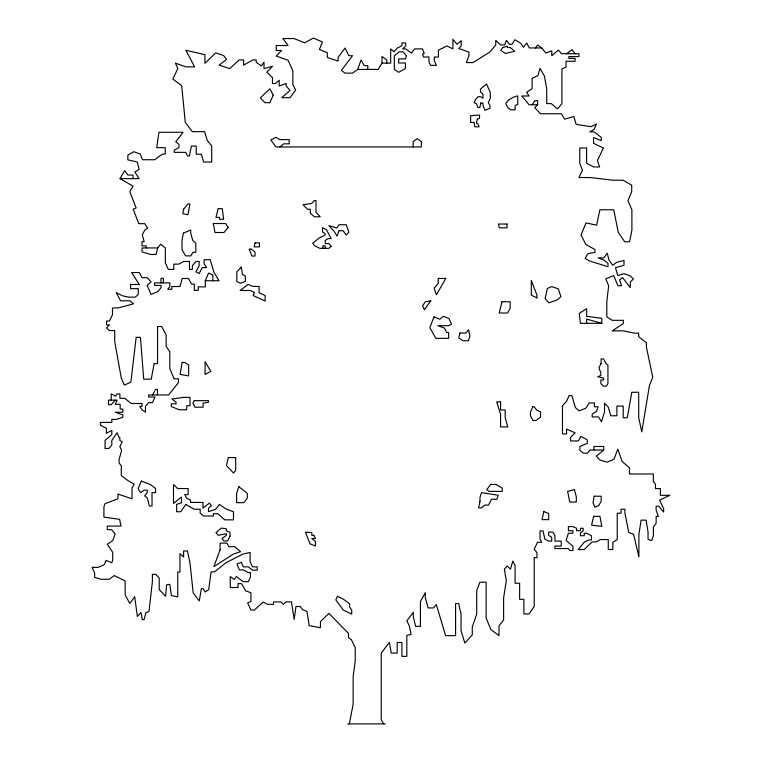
<?xml version="1.0" encoding="UTF-8"?>
<svg xmlns="http://www.w3.org/2000/svg" width="762" height="762" viewBox="0 0 762 762"><rect width="100%" height="100%" fill="white"/><g stroke="black" fill="none" stroke-linecap="round" stroke-linejoin="round"><path stroke-width="1.14" d="M349.339 723.9L353.13 704.279L353.13 676.761L355.235 660.892L355.235 647.624L351.415 639.737L348.472 637.632L348.472 633.365L328.87 613.381L320.45 621.649L320.45 627.736L309.191 625.631L306.943 611.429L302.514 609.59L300.266 606.466L295.999 606.466L294.18 619.363L291.475 601.923L285.921 601.923L283.388 604.352L281.073 601.923L273.482 601.923L273.482 604.352L267.633 604.352L263.223 602.075L254.308 610.067L250.917 610.067L247.64 602.961L250.917 601.456L250.917 592.75L245.812 590.883L241.487 583.597L238.039 583.597L238.039 587.512L230.267 587.512L230.267 576.529L234.172 579.501L236.439 576.529L243.173 581.663L248.317 581.663L250.422 577.101L250.422 572.595L248.317 572.595L243.202 569.9L239.401 569.9L237.001 564.004L241.325 562.242L243.202 566.842L248.317 566.842L252.517 570.195L257.194 570.195L257.194 566.842L252.517 566.842L250.107 561.775L250.107 552.421L242.878 554.079L225.981 562.747L214.598 571.814L211.15 571.814L208.664 589.636L205.207 591.931L203.016 588.616L201.378 588.616L199.273 600.942L193.167 592.817L189.986 562.966L187.471 551.021L183.613 551.021L183.613 556.984L179.956 553.707L179.956 572.062L177.737 572.062L177.737 596.884L171.44 595.589L169.745 584.321L166.621 584.797L165.621 596.303L159.201 589.531L159.201 577.91L155.791 574.291L152.4 574.291L152.4 581.654L148.952 611.648L145.913 612.667L144.066 619.62L142.256 619.62L141.056 612.591L137.35 616.477L134.712 596.656L129.835 603.504L125.159 594.941L125.159 580.977L114.224 575.539L109.357 579.272L100.822 579.272L94.64 577.32L94.64 573.024L92.154 567.357L98.355 567.357L104.175 564.766L106.013 560.346L111.728 562.718L112.719 560.346L112.719 552.336L107.299 544.297L112.719 540.639L115.195 533.829L111.585 529.685L107.299 529.685L107.299 526.066L121.025 526.066L119.596 519.322L103.918 517.122L103.918 506.597L105.051 503.653L117.9 498.824L117.9 494.033L132.036 498.824L132.036 488.013L134.236 484.156L127.74 480.451L121.301 475.517L121.301 465.763L119.12 463.096L119.12 459.41L121.644 450.352L119.834 446.618L122.244 441.684L119.834 440.512L119.834 437.531L119.12 437.531L117.005 432.711L111.814 440.512L111.814 445.008L108.909 448.447L105.051 448.447L105.051 440.512L111.814 434.483L111.814 430.33L106.385 433.311L106.385 428.234L100.374 425.225L100.374 422.424L111.814 422.424L111.814 419.386L116.253 419.386L122.825 417.309L122.825 414.919L115.224 412.223L122.825 412.223L122.825 409.07L120.139 409.07L120.139 404.279L115.224 404.279L117.11 400.126L108.49 400.126L108.49 404.736L111.176 404.736L115.224 400.126M157.724 247.945L156.077 254.46L150.524 254.46L142.008 251.936L142.008 247.945L157.724 247.945L160.582 244.259L165.344 247.945L165.344 262.785L168.269 269.415L173.822 269.415L173.822 264.138L178.727 264.138L183.794 261.471L189.462 261.471L189.462 269.415L192.386 269.415L192.386 265.738L195.939 261.471L199.139 261.471L199.139 265.795L195.939 271.863L199.139 273.558L202.311 267.567L206.692 267.567L204.092 263.89L204.092 259.68L210.169 259.68L213.998 272.386L219.037 280.74L205.302 280.74L205.302 286.874L198.234 286.874L198.234 290.379L194.32 290.379L194.32 284.074L191.519 284.074L188.566 278.492L182.147 278.492L180.023 286.512L171.841 286.512L171.841 289.293L167.697 289.293L169.821 286.512L169.821 282.883L154.572 282.883L154.572 285.455L161.001 285.455L161.001 287.693L157.991 291.494L151.066 294.475L147.18 285.455L151.066 281.797L147.18 277.673L141.98 277.673L139.294 272.548L131.616 272.548L139.294 284.493L130.588 284.493L130.588 288.646L138.293 288.646L138.293 294.256L135.407 297.151L128.749 297.151L122.672 295.866L116.253 292.637L120.548 300.809L129.902 300.809L133.664 303.771L118.205 307.953L112.481 307.953L112.481 314.839L109.395 321.012L106.566 321.012L106.566 324.869L109.395 324.869L106.566 327.936L109.395 330.556L114.719 330.556L114.719 341.595L121.32 378.228L124.301 385.086L130.845 382.238L136.169 337.337L140.437 337.337L143.723 379.162L151.257 379.162L154.115 363.645L157.563 363.645L157.563 326.479L161.658 326.479L166.154 334.88L166.154 346.5L169.821 351.787L169.821 368.732L174.127 378.771L178.47 378.771L178.47 382.629L168.621 394.945L148.619 394.945L148.619 396.983L155.038 396.983L152.476 402.565L148.619 402.565L145.447 406.308L145.447 412.128L142.189 409.956L139.77 406.308L142.046 406.308L142.046 403.508L131.235 403.508L124.758 398.316L119.91 398.316L119.91 393.935L116.815 393.935L115.757 396.135L111.176 393.935L111.176 400.126M133.026 178.641L133.026 175.022L127.835 175.022L124.692 170.659L120.053 178.641L139.103 178.641L134.855 172.136L139.103 169.364L137.246 161.992L127.854 159.858L127.854 155.067L133.864 151.705L140.275 154.095L142.513 159.734L154.791 159.734L162.43 154.095L165.23 154.095L165.23 147.666L156.705 147.666L158.934 132.283L183.128 132.283L175.746 141.789L178.927 144.266L178.927 147.666L174.25 150.19L174.25 152.352L185.766 152.352L187.528 155.972L189.405 155.972L191.414 146.066L196.205 146.066L196.205 154.191L201.349 154.191L203.692 162.087L211.703 162.087L211.703 146.066L207.235 140.437L204.587 131.655L192.319 131.655L185.261 122.339L181.747 85.82L172.869 79.058L177.851 68.428L175.374 63.132L185.833 66.846L194.653 66.846L185.833 50.244L204.949 54.702L204.949 63.294L215.789 52.845L223.771 55.693L226.59 59.417L219.085 65.094L229.743 68.609L239.154 59.941L243.592 59.941L243.592 65.094L252.86 59.941L256.194 59.941L256.194 62.227L261.29 65.942L263.995 62.227L263.995 68.59L272.463 66.313L266.814 72.152L272.463 77.619L272.463 83.525L275.33 83.525L279.197 80.315L279.197 85.982L286.131 83.496L286.131 85.982L290.027 90.421L281.73 97.707L290.027 97.707L295.694 90.059L292.856 84.744L292.856 70.723L288.055 60.255L276.225 56.045L281.492 50.492L276.225 50.492L276.225 45.529L288.055 45.529L282.835 38.557L294.113 38.557L304.676 42.834L313.277 38.1L322.507 41.939L319.383 49.435L327.317 52.73L327.317 57.464L338.052 61.093L338.052 57.464L345.043 48.025L348.891 55.712L352.511 55.712L341.405 70.39L345.043 73.142L352.511 73.142L357.683 69.428L361.055 59.96L364.217 65.618L367.836 65.618L367.836 69.428M205.302 280.74L208.54 273.101L212.846 274.92L212.846 280.74M152.476 394.945L155.648 389.353L157.458 389.353L157.458 394.945M386.81 63.132L386.81 60.103L382.01 56.474L382.01 63.132L378.181 69.428L357.683 69.428M532.143 104.756L534.953 100.66L537.639 100.66L537.639 104.756L534.676 107.575L540.544 113.738L561.404 113.738L564.623 119.167L573.824 116.481L576.129 124.387L590.912 126.683L596.427 123.996L594.112 129.369L589.817 131.874L594.112 131.874L601.266 137.417L601.266 140.637L593.541 137.598L593.541 143.323L603.418 147.99L597.427 160.668L599.646 166.945L593.541 166.945L586.597 163.22L586.597 147.99L579.758 147.99L579.758 163.22L582.463 170.374L578.891 177.536L590.159 177.536L612.915 180.223L623.135 180.223L631.708 185.233L631.708 191.662L627.936 200.663L631.889 209.779L631.889 230.172L629.564 241.802L624.716 241.802L618.277 232.334L613.715 209.779L599.865 209.779L596.617 225.152L585.988 222.904L581.035 235.02L585.988 244.64L595.017 249.545L595.017 252.289L587.807 253.736L585.111 258.461L589.531 260.975L607.981 266.757L607.981 263.338L603.828 260.013L598.141 257.88L603.828 257.88L607.266 253.155L608.943 260.023L612.724 265.224L616.791 262.271L624.002 260.499L624.002 265.224L615.477 267.729L617.772 275.52L624.002 273.691L630.279 275.911L633.403 278.902L630.279 282.159L630.279 287.655L622.63 277.616L619.563 279.959L621.525 285.769L617.953 285.769L613.696 275.577L605.771 278.892L608.648 285.769L606.809 301.79L606.809 316.868L612.219 320.326L623.326 320.326L623.326 323.602L612.219 330.87L623.326 330.87L634.194 333.127L638.689 333.127L638.689 336.747L646.433 342.786L646.433 347.282L652.748 377.19L649.395 385.782L641.766 431.902L638.699 417.738L638.699 392.268L631.803 392.268L627.307 417.738L623.211 417.738L623.211 406.06L616.906 406.06L616.906 415.757L610.714 415.757L608.333 407.203L604.523 403.241L604.523 412.109L601.437 421.672L598.494 416.9L592.179 416.9L592.179 414.09L596.379 411.547L598.065 406.756L594.389 406.756L594.389 402.955L589.359 402.955L585.692 408.308L579.091 410.842L575.415 407.594L571.91 395.649L569.109 395.649L566.566 401.298L562.48 405.794L562.48 433.902L566.566 433.902L566.566 429.111L575.091 432.806L570.538 437.426L570.538 440.941L578.368 440.941L580.949 436.35L587.312 439.941L587.312 443.379L579.863 446.465L579.863 450.266L583.416 453.219L587.312 453.219L590.112 449.999L603.723 449.999L603.723 446.465L593.969 446.465L593.969 449.999M535.496 47.958L537.658 44.977L541.763 47.958L545.849 53.073L551.793 50.778L551.793 55.75L558.403 50.082L561.518 53.721L578.901 53.721L578.901 56.588L568.852 56.588L568.852 58.398L575.1 58.398L575.1 61.265L566.042 61.265L566.042 67.046L561.937 69.018L561.937 103.603L557.555 108.861L551.269 103.603L546.706 103.603L546.706 88.649L544.42 76.057L540.048 68.323L537.915 75.676L532.133 78.343L532.133 88.649L526.637 92.316L529.104 96.002L521.789 96.002L529.104 104.756L537.639 104.756M603.723 449.999L596.37 456.047L599.484 459.838L607.124 462.229L614.01 459.162L617.83 449.056L622.125 461.486L629.46 467.735L629.46 473.993L653.358 473.993L653.358 481.527L655.472 484.251L655.472 488.575L660.378 488.575L660.378 495.3L669.846 495.3L659.616 500.186L663.654 508.625L663.654 512.007L658.768 506.187L656.139 506.187L656.139 510.34L658.349 516.379L656.139 516.379L656.139 523.151L653.396 527.152L653.396 535.972L651.596 540.668L648.052 539.315L648.052 532.009L646.081 520.132L641.109 520.132L638.899 534.333L638.899 556.946L633.593 534.333L628.707 532.409L624.945 513.197L624.945 509.226L621.087 509.226L621.087 513.197L617.23 513.197L617.23 539.572L612.829 542.334L612.829 549.526L608.267 549.526L608.267 539.572L600.266 539.572L596.56 541.915L592.122 541.915L584.264 549.526L578.187 549.526L584.264 542.192L588.702 539.982L591.455 539.982L591.455 535.715L586.626 533.229L584.264 533.229L584.264 535.715L580.406 535.715L580.406 533.229L583.187 530.733L583.187 528.276L580.406 528.276L580.406 530.733L576.548 530.733L576.548 528.276L572.948 526.599L568.385 526.599L568.385 530.733L572.948 530.733L572.948 533.248L568.385 533.248L566.061 540.41L572.948 546.287L572.948 550.497L569.928 550.497L567.995 548.545L554.907 548.545L554.907 546.087L561.213 546.087L561.213 541.125L554.907 541.125L554.907 535.457L552.831 532.133L548.678 532.133L548.678 535.457L551.707 537.22L551.707 541.125L548.678 541.125L544.83 539.029L543.03 530.866L539.991 530.866L539.991 539.029L541.772 542.315L537.515 542.315L534.21 549.221L536.972 552.698L536.972 557.66L534.21 557.66L534.21 606.333L529.095 613.943L523.894 613.943L523.894 599.342L519.627 599.342L519.627 583.216L515.074 583.216L515.074 565.509L512.864 560.994L510.521 569.128L507.159 566.052L504.349 569.128L506.301 580.654L503.615 597.913L503.615 620.001L498.996 625.812L498.996 635.632L490.947 629.612L486.156 618.192L486.156 582.197L479.898 582.197L476.698 590.674L476.698 614.162L472.278 627.04L472.278 634.87L464.839 643.109L461.039 630.641L461.039 614.162L458.629 603.504L455.59 603.504L455.59 635.66L445.599 635.66L436.302 604.476L433.521 607.943L428.082 607.943L425.291 597.494L425.291 592.646L420.414 601.504L420.414 626.345L415.681 626.345L413.318 617.001L413.318 612.267L406.832 620.839L409.318 625.859L411.099 634.441L406.832 635.327L406.832 656.368L401.917 656.368L401.917 642.461L397.192 642.461L397.192 653.091L391.287 653.091L389.372 642.452L381.238 653.082L381.238 719.633L383.648 723.9M279.864 146.952L283.721 143.828L289.217 143.828L289.217 139.617L279.864 139.617L275.949 137.284L270.834 139.97L275.949 146.952L421.338 146.952L421.338 141.599L417.214 138.665L413.214 141.599L413.214 146.952M566.604 53.721L572.11 49.663L575.1 53.721M541.763 47.958L529.304 47.958L526.761 43.024L523.38 47.282L520.856 43.348L514.76 39.757L512.093 44.282L509.521 44.282L506.425 40.329L504.711 44.987L500.615 44.987L495.748 40.357L495.748 44.977L489.728 52.13L473.021 62.598L466.239 62.598L468.935 55.817L468.935 52.13L458.81 48.501L461.239 45.977L461.239 40.729L456.943 44.244L452.914 39.31L452.914 48.892L446.989 45.977L438.417 50.121L438.417 57.007L434.264 57.007L434.264 60.855L436.502 65.351L430.597 65.351L428.958 61.865L428.958 57.007L423.586 57.007L422.567 54.083L424.186 53.521L422.567 48.892L414.623 48.892L411.47 53.159L405.689 48.892L402.641 48.892L405.689 45.739L405.689 42.929L402.003 42.929L402.003 45.739L397.231 48.073L394.106 51.778L390.668 48.882L390.668 63.132L382.01 63.132M601.828 323.336L580.349 323.336L579.311 313.42L586.654 308.639L586.654 316.297L601.828 318.364L601.828 323.336L586.654 319.097L586.654 323.336M347.758 723.9L385.229 723.9M120.053 178.641L133.026 186.185L129.854 191.633L136.15 207.988L133.15 209.15L138.732 223.647L144.809 223.647L147.714 228.219L144.809 230.076L142.284 234.82L144.17 241.754L142.008 241.754L142.008 245.84L146.161 245.84L146.161 247.945M325.25 248.326L325.25 245.812L322.917 245.812L322.917 248.326M163.392 282.883L163.392 278.33L161.001 278.33L161.001 282.883M182.166 362.426L180.118 374.409L188.643 375.866L188.643 365.055L184.737 362.426L182.166 362.426M594.141 496.224L592.998 502.815L594.884 507.216L598.808 505.539L601.151 501.358L601.151 496.224L594.141 496.224M183.661 209.188L182.823 213.731L187.938 214.674L189.919 203.93L187.938 203.93L183.661 209.188M183.366 233.134L182.032 240.373L182.032 249.955L185.671 255.88L190.986 255.88L192.796 252.346L195.815 252.346L195.815 243.173L192.796 240.506L190.729 233.134L190.729 230L183.366 233.134M479.974 501.31L478.612 507.892L481.536 507.892L484.661 505.082L488.575 505.082L491.452 499.272L496.948 499.272L498.186 495.243L481.536 492.623L479.974 497.396L479.974 501.31M255.032 242.878L254.184 246.878L259.442 246.878L259.442 242.878L255.032 242.878M480.812 103.013L479.822 107.518L477.888 107.518L476.574 103.765L474.097 102.584L475.574 99.479L478.012 96.707L480.755 96.707L482.965 98.336L482.965 94.126L480.489 92.002L480.489 89.078L486.527 84.011L490.309 92.431L490.309 98.336L488.261 102.67L489.976 105.375L489.976 108.299L485.003 110.347L482.965 105.375L482.965 103.013L480.812 103.013M547.316 288.56L545.106 298.475L548.888 302.857L557.584 299.752L560.918 296.561L558.27 288.817L551.688 286.588L547.316 288.56M543.83 511.559L542.001 519.627L548.716 519.627L548.716 513.493L543.83 511.559M477.298 119.177L476.383 123.111L478.088 124.235L479.079 126.797L474.869 126.797L474.021 122.444L470.63 122.444L470.63 115.719L479.508 115.062L479.508 118.272L477.298 119.177M593.646 516.322L591.598 525.208L601.828 526.304L599.904 516.322L593.646 516.322M459.867 333.023L458.753 337.804L462.886 340.757L468.535 340.757L469.916 335.871L468.535 329.698L465.944 333.023L459.867 333.023M228.305 457.571L226.438 465.534L233.515 472.992L235.668 470.421L235.668 457.571L228.305 457.571M501.968 301.771L499.234 313.011L507.587 313.011L510.169 308.229L510.169 301.771L501.968 301.771M218.18 208.655L215.97 217.38L219.532 217.38L219.532 219.256L223.628 219.256L222.314 208.645L218.18 208.655M406.413 55.645L405.451 58.884L398.659 58.884L398.659 62.97L405.451 62.97L405.451 68.532L398.659 72.323L394.325 69.342L394.325 55.788L399.107 51.854L403.022 51.854L406.413 55.645M220.075 549.84L213.855 566.623L233.124 554.231L240.582 551.65L234.801 546.725L228.895 546.725L226.971 543.115L220.075 543.115L220.075 549.84M238.82 486.67L236.601 493.357L236.601 502.672L243.85 502.672L247.317 497.967L247.317 493.357L238.82 486.67M339.071 230.695L337.023 236.163L334.327 231.581L328.927 225.59L336.861 228.019L339.071 224.714L346.167 224.714L348.901 232.2L346.167 235.077L343.157 230.695L339.071 230.695M434.016 316.935L429.806 327.65L435.835 338.338L448.637 338.338L448.637 332.537L446.646 332.537L444.57 328.155L437.883 325.688L448.637 325.688L451.533 324.231L448.932 318.545L443.236 316.278L439.836 319.221L434.016 316.935M141.294 481.079L138.074 488.728L140.608 492.585L144.323 490.147L147.304 490.147L147.304 492.585L144.637 495.833L147.304 498.024L149.342 506.006L152.029 506.006L152.029 492.585L155.534 492.585L155.534 488.432L150.143 484.422L141.294 481.079M273.215 95.126L269.919 102.68L264.871 102.68L260.347 97.869L269.919 88.859L273.215 95.126M337.442 596.294L335.852 599.875L343.281 610.076L351.72 614.096L351.72 610.076L349.615 607.124L349.615 603.742L343.433 599.237L337.442 596.294M254.489 292.465L253.079 295.485L265.109 301.085L265.109 295.485L259.09 292.76L259.09 286.445L253.079 286.445L248.183 284.436L240.144 290.465L250.193 290.465L254.489 292.465M532.952 406.594L530.495 411.861L530.495 415.823L532.952 420.472L536.143 420.472L540.544 417.185L540.544 411.861L536.896 410.289L533.943 406.594L532.952 406.594M601.085 363.484L598.932 367.827L600.875 373.028L600.875 375.428L597.751 376.733L603.628 378.047L603.628 379.971L600.875 379.971L600.875 383.6L603.256 386.172L606.295 386.172L607.943 383.686L607.943 365.103L605.752 363.255L603.599 358.931L601.085 358.931L601.085 363.484M194.243 400.65L192.948 403.117L194.939 407.213L203.111 407.213L203.111 403.241L208.502 402.155L208.502 400.65L194.243 400.65M230.01 536.238L227.514 541.01L223.895 541.01L222.056 538.515L226.381 535.324L226.381 533.695L218.246 535.324L215.96 532.657L221.285 528.095L226.285 528.752L226.285 530.743L230.01 532.447L230.01 536.238M445.76 278.444L436.474 294.799L434.092 288.265L438.264 283.302L438.264 278.444L445.76 278.444M502.729 47.558L500.891 50.54L505.568 53.426L514.75 51.283L510.311 47.568L507.397 47.568L507.397 46.225L502.729 47.558M185.804 504.434L180.785 511.74L176.632 511.74L176.632 504.434L181.48 502.71L181.48 497.034L173.498 503.396L173.498 484.527L177.66 488.547L188.1 488.547L188.1 494.614L184.709 494.614L186.7 498.319L190.538 500.024L190.538 502.425L202.987 502.425L202.987 508.092L209.36 503.149L211.436 505.825L208.512 508.092L208.512 511.654L215.722 509.216L219.38 504.434L226.276 509.168L233.486 511.74L233.486 519.855L224.78 519.855L217.77 513.674L213.331 513.674L213.331 516.007L203.692 516.007L200.168 513.207L200.168 509.216L194.205 509.216L185.804 504.434M430.74 300.771L424.415 309.82L422.624 305.572L425.377 301.79L430.74 300.771M490.68 484.47L486.842 489.633L489.042 491.376L502.282 491.376L502.282 488.156L496.11 484.47L490.68 484.47M228.095 227.476L224.009 232.505L215.008 232.505L213.208 223.523L225.714 223.523L228.095 227.476M508.387 100.222L505.72 103.47L507.816 107.642L510.854 109.833L515.122 109.833L515.122 105.566L517.827 104.308L517.627 95.841L512.864 97.46L508.387 100.222M241.297 267.148L236.82 271.901L236.82 281.492L240.573 283.254L245.354 281.359L245.354 275.987L242.487 274.415L241.297 267.148M314.401 200.549L311.706 203.387L303.038 204.807L307.619 209.226L310.305 209.226L310.305 213.141L314.401 216.799L320.25 216.799L315.982 212.227L315.982 200.549L314.401 200.549M331.194 246.364L328.87 248.326L319.935 248.326L314.716 245.812L312.668 243.259L319.268 237.954L325.231 234.953L325.231 233.677L322.507 231.981L322.507 227.714L326.279 229.448L331.194 238.611L328.203 238.611L325.25 240.392L325.25 243.602L328.87 243.602L331.194 246.364M210.845 371.437L205.083 374.409L205.083 361.731L210.845 371.437M574.443 489.614L567.604 491.395L569.766 502.053L576.31 502.053L576.31 496.795L574.443 489.614M183.632 397.364L171.907 399.05L176.051 402.155L176.051 403.85L171.26 403.85L171.26 406.479L179.07 409.746L186.728 409.746L186.728 405.717L189.995 405.717L189.995 397.364L183.632 397.364M506.987 224.018L498.51 224.018L499.272 227.819L506.987 227.819L506.987 224.018M251.146 249.098L249.212 249.098L251.917 256.07L255.032 256.07L255.032 251.917L251.146 249.098M500.567 401.869L496.71 401.869L500.567 414.204L500.567 426.939L507.768 426.939L505.187 417.528L505.187 409.994L500.567 409.994L500.567 401.869M313.83 535.324L311.81 535.324L311.81 532.514L305.429 532.247L310.067 543.858L315.449 545.992L315.449 541.43L311.81 538.496L315.449 538.496L313.83 535.324M536.934 297.894L531.314 295.151L531.314 280.483L536.934 295.151L536.934 297.894"/></g></svg>
